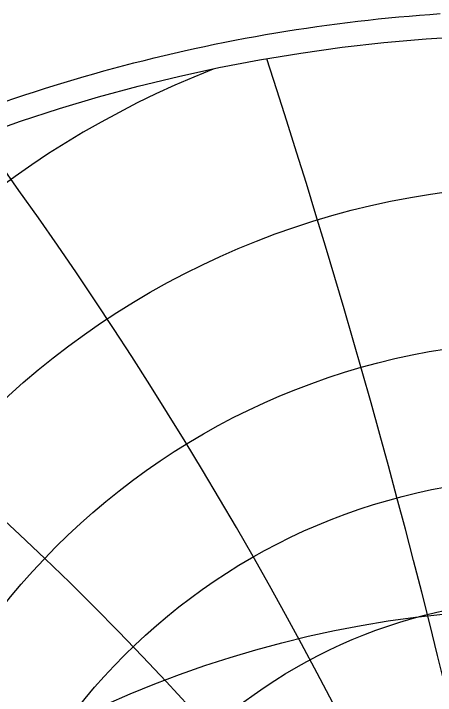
# Model space of a CAD drawing. Header units: millimetres. Extents: x -69 to 69, y -69 to 71.
# Drawn here: x -22.22 to -4.88, y 41.2 to 69.23 of the extents above; entities that cross this region are included whole.
import ezdxf

# ---------------------------------------------------------------- set-up
doc = ezdxf.new("R2010")
doc.units = ezdxf.units.MM
for name, color, linetype in [('CUT_OUTER', 1, 'Continuous'), ('ENGRAVE', 7, 'Continuous'), ('ENGRAVE_FINE', 8, 'Continuous')]:
    doc.layers.add(name, color=color, linetype=linetype)

msp = doc.modelspace()

# ---------------------------------------------------------------- linework, layer by layer
at = {"layer": 'CUT_OUTER'}
msp.add_lwpolyline([(-22.5733, 65.6157), (-22.1702, 65.753), (-21.7664, 65.8878), (-21.3617, 66.0201), (-20.9562, 66.1499), (-20.5499, 66.2772), (-20.1429, 66.4021), (-19.735, 66.5244), (-19.3265, 66.6443), (-18.9172, 66.7616), (-18.5072, 66.8764), (-18.0965, 66.9887), (-17.6851, 67.0985), (-17.2731, 67.2057), (-16.8604, 67.3105), (-16.4471, 67.4127), (-16.0331, 67.5123), (-15.6186, 67.6094), (-15.2034, 67.704), (-14.7877, 67.796), (-14.3715, 67.8854), (-13.9547, 67.9723), (-13.5373, 68.0567), (-13.1195, 68.1385), (-12.7011, 68.2177), (-12.2823, 68.2943), (-11.863, 68.3684), (-11.4433, 68.4399), (-11.0232, 68.5088), (-10.6026, 68.5752), (-10.1816, 68.639), (-9.7603, 68.7001), (-9.3386, 68.7587), (-8.9165, 68.8147), (-8.4941, 68.8682), (-8.0713, 68.919), (-7.6483, 68.9672), (-7.225, 69.0128), (-6.8014, 69.0559), (-6.3776, 69.0963), (-5.9535, 69.1341), (-5.5292, 69.1694), (-5.1046, 69.202), (-4.6799, 69.232)], dxfattribs=at)
at = {"layer": 'ENGRAVE'}
for centre, radius in [((0, 0), 68.4), ((0, 28.8432), 33.3517), ((0, 26.8182), 28.9689), ((0, 25.1801), 24.9848), ((0, 23.8544), 21.312), ((0, 0), 44.7739)]:
    msp.add_circle(centre, radius, dxfattribs=at)
for centre, radius, start, end in [((0, 31.3587), 38.2501, 111.49393, 68.50607), ((0, 34.5126), 43.8255, 148.80664, 31.19336), ((0, 38.5209), 50.3089, 170.13999, 9.86001)]:
    msp.add_arc(centre, radius, start, end, dxfattribs=at)
at = {"layer": 'ENGRAVE_FINE'}
for centre, radius, start, end in [((-339.0394, -39.6126), 344.2696, 3.796918, 18.104908), ((-339.0394, -39.6126), 344.2696, 3.796918, 18.104908), ((-164.2491, -39.6126), 174.7903, 7.643853, 36.432876), ((-164.2491, -39.6126), 174.7903, 7.643853, 36.432876), ((164.2491, -39.6126), 174.7903, 143.567124, 172.356147), ((164.2491, -39.6126), 174.7903, 143.567124, 172.356147), ((-103.5451, -39.6126), 119.5636, 11.59326, 55.206839), ((-103.5451, -39.6126), 119.5636, 11.59326, 55.206839), ((103.5451, -39.6126), 119.5636, 124.793161, 168.40674), ((103.5451, -39.6126), 119.5636, 124.793161, 168.40674), ((-71.2452, -39.6126), 93.004, 15.702685, 74.635415), ((-71.2452, -39.6126), 93.004, 15.702685, 74.635415), ((71.2452, -39.6126), 93.004, 105.364585, 164.297315), ((71.2452, -39.6126), 93.004, 105.364585, 164.297315)]:
    msp.add_arc(centre, radius, start, end, dxfattribs=at)

doc.saveas('drawing.dxf')
